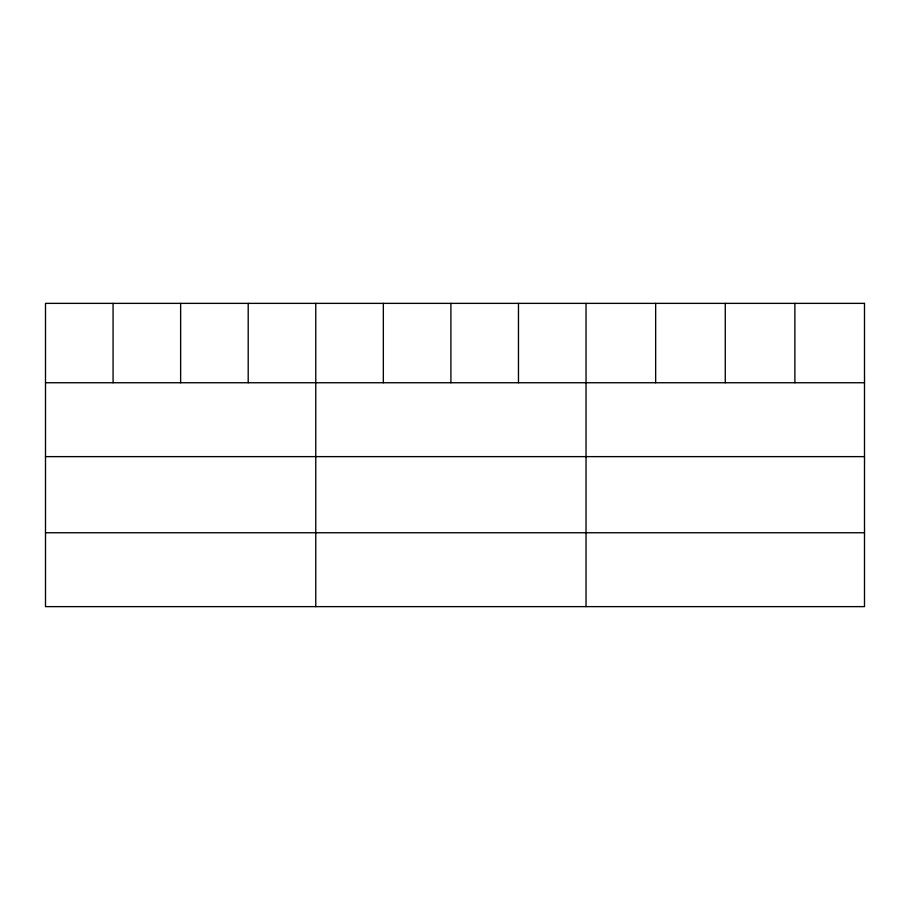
<?xml version="1.0" encoding="UTF-8"?>
<svg xmlns="http://www.w3.org/2000/svg" width="910" height="910" viewBox="0 0 910 910"><rect width="100%" height="100%" fill="white"/><g stroke="black" fill="none" stroke-linecap="round" stroke-linejoin="round"><path stroke-width="1.36" d="M45.5 382.746L864.5 382.746M45.5 456.627L864.5 456.627M45.5 532.748L864.5 532.748M794.885 303.371L794.885 382.746M725.27 303.371L725.27 382.746M655.655 303.371L655.655 382.746M586.04 303.371L586.04 606.629M518.472 303.371L518.472 382.746M450.905 303.371L450.905 382.746M383.337 303.371L383.337 382.746M315.77 303.371L315.77 606.629M248.202 303.371L248.202 382.746M180.635 303.371L180.635 382.746M113.067 303.371L113.067 382.746M864.5 303.371L45.5 303.371L45.5 606.629L864.5 606.629L864.5 303.371"/></g></svg>
